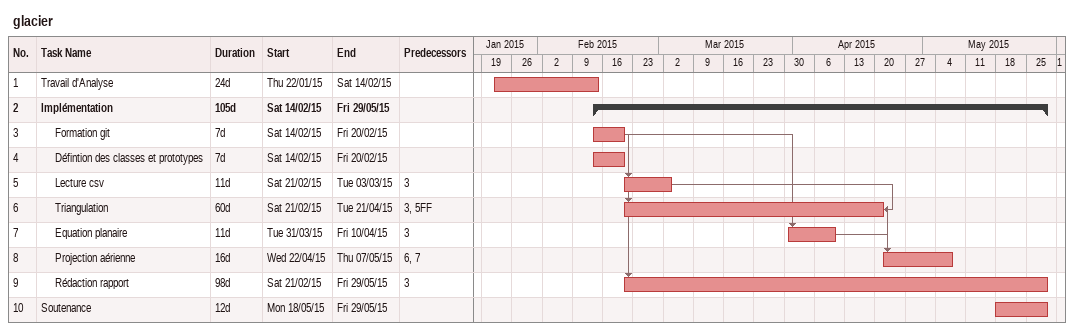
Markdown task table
glacier

| ID | Level | Task | Duration | Start | Finish | Predecessors |
|---|---|---|---|---|---|---|
| 1 | 1 | Travail d'Analyse | 24d | 2015-01-22 | 2015-02-14 |  |
| 2 | 1 | **Implémentation** | 105d | 2015-02-14 | 2015-05-29 |  |
| 3 | 2 | Formation git | 7d | 2015-02-14 | 2015-02-20 |  |
| 4 | 2 | Défintion des classes et prototypes | 7d | 2015-02-14 | 2015-02-20 |  |
| 5 | 2 | Lecture csv | 11d | 2015-02-21 | 2015-03-03 | 3 |
| 6 | 2 | Triangulation | 60d | 2015-02-21 | 2015-04-21 | 3, 5FF |
| 7 | 2 | Equation planaire | 11d | 2015-03-31 | 2015-04-10 | 3 |
| 8 | 2 | Projection aérienne | 16d | 2015-04-22 | 2015-05-07 | 6, 7 |
| 9 | 2 | Rédaction rapport | 98d | 2015-02-21 | 2015-05-29 | 3 |
| 10 | 1 | Soutenance | 12d | 2015-05-18 | 2015-05-29 |  |
